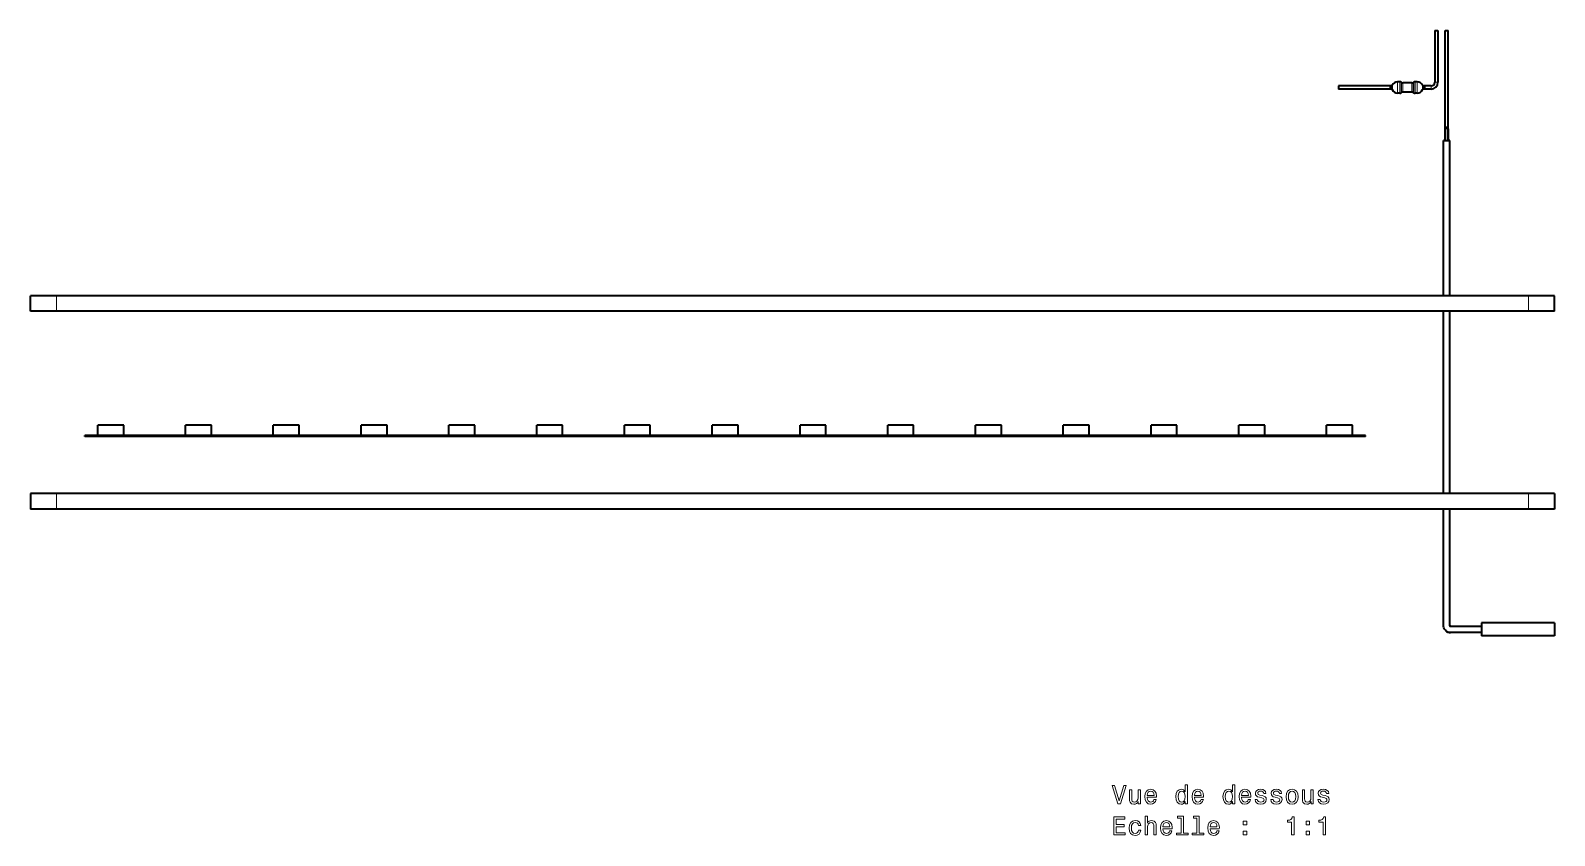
# Model space of a CAD drawing. Extents: x 241 to 1434, y 190 to 710.
# Drawn here: x 447.3 to 741.7, y 541.8 to 697.2 of the extents above; entities that cross this region are included whole.
import ezdxf

# ---------------------------------------------------------------- set-up
doc = ezdxf.new("R2010")
doc.units = 0

msp = doc.modelspace()

# ---------------------------------------------------------------- linework, layer by layer
at = {"color": 7, "lineweight": 35, "ltscale": 0.0075}
for p, q in [((718.57, 697.2), (718.87, 697.2)), ((718.57, 697.2), (718.87, 697.2)), ((699.97, 686.5), (699.97, 686.2)), ((699.97, 686.5), (699.97, 686.2)), ((699.97, 686.2), (699.97, 685.9)), ((699.97, 686.2), (699.97, 685.9)), ((709.97, 686.5), (709.97, 686.2)), ((709.97, 686.2), (709.97, 685.9)), ((716.57, 686.5), (716.57, 686.2)), ((716.57, 686.2), (716.57, 685.9))]:
    msp.add_line(p, q, dxfattribs=at)
at = {"color": 7, "lineweight": 35, "ltscale": 0.25}
for p, q in [((718.57, 697.2), (718.57, 687.2)), ((718.57, 697.2), (718.57, 687.2)), ((719.17, 697.2), (719.17, 687.2)), ((719.17, 697.2), (719.17, 687.2))]:
    msp.add_line(p, q, dxfattribs=at)
at = {"color": 7, "lineweight": 35, "ltscale": 0.007501}
msp.add_line((718.87, 697.2), (719.17, 697.2), dxfattribs=at)
msp.add_line((718.87, 697.2), (719.17, 697.2), dxfattribs=at)
at = {"color": 7, "lineweight": 35, "ltscale": 0.015001}
msp.add_line((720.57, 697.2), (721.17, 697.2), dxfattribs=at)
at = {"color": 7, "lineweight": 35}
for p, q in [((720.57, 675.99), (720.57, 697.2)), ((720.27, 645.98), (720.27, 675.98)), ((721.47, 645.98), (721.47, 675.98)), ((721.47, 645.98), (721.47, 675.98)), ((736.68, 645.98), (452.32, 645.98)), ((736.68, 645.98), (452.32, 645.98)), ((736.68, 642.98), (452.32, 642.98)), ((736.68, 642.98), (452.32, 642.98)), ((720.27, 607.8), (720.27, 642.98)), ((721.47, 607.8), (721.47, 642.98)), ((721.47, 607.8), (721.47, 642.98)), ((721.47, 607.8), (721.47, 642.98)), ((705.17, 619.01), (457.82, 619.01)), ((705.17, 618.81), (457.82, 618.81)), ((736.68, 607.8), (452.32, 607.8)), ((736.68, 607.8), (452.32, 607.8)), ((736.68, 604.8), (452.32, 604.8)), ((736.68, 604.8), (452.32, 604.8)), ((720.27, 582.3), (720.27, 604.8)), ((721.47, 582.3), (721.47, 604.8)), ((721.47, 582.3), (721.47, 604.8)), ((721.47, 582.3), (721.47, 604.8))]:
    msp.add_line(p, q, dxfattribs=at)
at = {"color": 7, "lineweight": 35, "ltscale": 0.475046}
msp.add_line((721.17, 678.2), (721.17, 697.2), dxfattribs=at)
at = {"color": 7, "lineweight": 35, "ltscale": 0.255}
for p, q in [((710.17, 686.5), (699.97, 686.5)), ((710.17, 686.5), (699.97, 686.5)), ((710.17, 685.9), (699.97, 685.9)), ((710.17, 685.9), (699.97, 685.9))]:
    msp.add_line(p, q, dxfattribs=at)
at = {"color": 7, "lineweight": 35, "ltscale": 0.005}
for p, q in [((710.17, 686.5), (709.97, 686.5)), ((710.17, 685.9), (709.97, 685.9)), ((716.57, 686.5), (716.37, 686.5)), ((716.57, 685.9), (716.37, 685.9)), ((457.82, 618.81), (457.82, 619.01)), ((705.17, 618.81), (705.17, 619.01))]:
    msp.add_line(p, q, dxfattribs=at)
at = {"color": 7, "lineweight": 13, "ltscale": 0.0075}
for p, q in [((710.17, 686.5), (710.17, 686.2)), ((710.17, 686.5), (710.17, 686.2)), ((710.17, 686.5), (710.17, 686.2)), ((716.37, 686.5), (716.37, 686.2)), ((716.37, 686.5), (716.37, 686.2)), ((716.37, 686.5), (716.37, 686.2)), ((716.37, 685.9), (716.37, 686.2)), ((716.37, 685.9), (716.37, 686.2)), ((716.37, 685.9), (716.37, 686.2)), ((717.87, 686.5), (717.87, 686.2)), ((717.87, 686.5), (717.87, 686.2)), ((717.87, 686.2), (717.87, 685.9)), ((717.87, 686.2), (717.87, 685.9)), ((718.57, 687.2), (718.87, 687.2)), ((718.57, 687.2), (718.87, 687.2))]:
    msp.add_line(p, q, dxfattribs=at)
at = {"color": 7, "lineweight": 13, "ltscale": 0.006581}
msp.add_line((710.17, 685.93), (710.17, 686.2), dxfattribs=at)
msp.add_line((710.17, 685.93), (710.17, 686.2), dxfattribs=at)
msp.add_line((710.17, 685.93), (710.17, 686.2), dxfattribs=at)
at = {"color": 7, "lineweight": 13, "ltscale": 0.000918579}
msp.add_line((710.17, 685.9), (710.17, 685.93), dxfattribs=at)
msp.add_line((710.17, 685.9), (710.17, 685.93), dxfattribs=at)
msp.add_line((710.17, 685.9), (710.17, 685.93), dxfattribs=at)
at = {"color": 7, "lineweight": 13, "ltscale": 0.010577}
msp.add_line((710.36, 686.62), (710.36, 686.2), dxfattribs=at)
msp.add_line((710.36, 686.62), (710.36, 686.2), dxfattribs=at)
msp.add_line((710.36, 686.62), (710.36, 686.2), dxfattribs=at)
at = {"color": 7, "lineweight": 13, "ltscale": 0.009282}
msp.add_line((710.36, 685.83), (710.36, 686.2), dxfattribs=at)
msp.add_line((710.36, 685.83), (710.36, 686.2), dxfattribs=at)
msp.add_line((710.36, 685.83), (710.36, 686.2), dxfattribs=at)
at = {"color": 7, "lineweight": 13, "ltscale": 0.051633}
for p, q in [((711.37, 687.3), (711.37, 685.23)), ((711.37, 687.3), (711.37, 685.23)), ((711.37, 687.3), (711.37, 685.23)), ((711.79, 685.23), (711.79, 687.3)), ((711.79, 685.23), (711.79, 687.3)), ((711.79, 685.23), (711.79, 687.3)), ((714.75, 685.23), (714.75, 687.3)), ((714.75, 685.23), (714.75, 687.3)), ((714.75, 685.23), (714.75, 687.3)), ((715.17, 687.3), (715.17, 685.23)), ((715.17, 687.3), (715.17, 685.23)), ((715.17, 687.3), (715.17, 685.23))]:
    msp.add_line(p, q, dxfattribs=at)
at = {"color": 7, "lineweight": 35, "ltscale": 0.010492}
for p, q in [((711.79, 687.3), (711.37, 687.3)), ((711.79, 687.3), (711.37, 687.3)), ((711.79, 687.3), (711.37, 687.3)), ((711.79, 685.1), (711.37, 685.1)), ((711.79, 685.1), (711.37, 685.1)), ((711.79, 685.1), (711.37, 685.1))]:
    msp.add_line(p, q, dxfattribs=at)
at = {"color": 7, "lineweight": 13, "ltscale": 0.048489}
for p, q in [((712.04, 685.29), (712.04, 687.23)), ((712.04, 685.29), (712.04, 687.23)), ((712.04, 685.29), (712.04, 687.23)), ((714.5, 685.29), (714.5, 687.23)), ((714.5, 685.29), (714.5, 687.23)), ((714.5, 685.29), (714.5, 687.23))]:
    msp.add_line(p, q, dxfattribs=at)
at = {"color": 7, "lineweight": 35, "ltscale": 0.003301}
for p, q in [((712.16, 687.16), (712.04, 687.23)), ((712.16, 687.16), (712.04, 687.23)), ((712.16, 687.16), (712.04, 687.23)), ((712.16, 685.23), (712.04, 685.16)), ((712.16, 685.23), (712.04, 685.16)), ((712.16, 685.23), (712.04, 685.16))]:
    msp.add_line(p, q, dxfattribs=at)
at = {"color": 7, "lineweight": 13, "ltscale": 0.04539}
for p, q in [((712.16, 687.16), (712.16, 685.35)), ((712.16, 687.16), (712.16, 685.35)), ((712.16, 687.16), (712.16, 685.35)), ((714.39, 687.16), (714.39, 685.35)), ((714.39, 687.16), (714.39, 685.35)), ((714.39, 687.16), (714.39, 685.35))]:
    msp.add_line(p, q, dxfattribs=at)
at = {"color": 7, "lineweight": 13, "ltscale": 0.042245}
for p, q in [((712.41, 687.1), (712.41, 685.41)), ((712.41, 687.1), (712.41, 685.41)), ((712.41, 687.1), (712.41, 685.41)), ((714.14, 687.1), (714.14, 685.41)), ((714.14, 687.1), (714.14, 685.41)), ((714.14, 687.1), (714.14, 685.41))]:
    msp.add_line(p, q, dxfattribs=at)
at = {"color": 7, "lineweight": 35, "ltscale": 0.043301}
for p, q in [((714.14, 687.1), (712.41, 687.1)), ((714.14, 687.1), (712.41, 687.1)), ((714.14, 687.1), (712.41, 687.1)), ((714.14, 685.3), (712.41, 685.3)), ((714.14, 685.3), (712.41, 685.3)), ((714.14, 685.3), (712.41, 685.3))]:
    msp.add_line(p, q, dxfattribs=at)
at = {"color": 7, "lineweight": 35, "ltscale": 0.003302}
for p, q in [((714.39, 687.16), (714.5, 687.23)), ((714.39, 687.16), (714.5, 687.23)), ((714.39, 687.16), (714.5, 687.23)), ((714.39, 685.23), (714.5, 685.16)), ((714.39, 685.23), (714.5, 685.16)), ((714.39, 685.23), (714.5, 685.16))]:
    msp.add_line(p, q, dxfattribs=at)
at = {"color": 7, "lineweight": 35, "ltscale": 0.01049}
for p, q in [((715.17, 687.3), (714.75, 687.3)), ((715.17, 687.3), (714.75, 687.3)), ((715.17, 687.3), (714.75, 687.3)), ((715.17, 685.1), (714.75, 685.1)), ((715.17, 685.1), (714.75, 685.1)), ((715.17, 685.1), (714.75, 685.1))]:
    msp.add_line(p, q, dxfattribs=at)
at = {"color": 7, "lineweight": 13, "ltscale": 0.019859}
msp.add_line((716.19, 686.62), (716.19, 685.83), dxfattribs=at)
msp.add_line((716.19, 686.62), (716.19, 685.83), dxfattribs=at)
msp.add_line((716.19, 686.62), (716.19, 685.83), dxfattribs=at)
at = {"color": 7, "lineweight": 35, "ltscale": 0.0375}
for p, q in [((717.87, 686.5), (716.37, 686.5)), ((717.87, 686.5), (716.37, 686.5)), ((717.87, 685.9), (716.37, 685.9)), ((717.87, 685.9), (716.37, 685.9))]:
    msp.add_line(p, q, dxfattribs=at)
at = {"color": 7, "lineweight": 13, "ltscale": 0.007501}
msp.add_line((718.87, 687.2), (719.17, 687.2), dxfattribs=at)
msp.add_line((718.87, 687.2), (719.17, 687.2), dxfattribs=at)
at = {"color": 7, "lineweight": 13, "ltscale": 0.001295}
for p, q in [((710.36, 685.77), (710.36, 685.83)), ((710.36, 685.77), (710.36, 685.83)), ((710.36, 685.77), (710.36, 685.83)), ((716.19, 685.77), (716.19, 685.83)), ((716.19, 685.77), (716.19, 685.83)), ((716.19, 685.77), (716.19, 685.83))]:
    msp.add_line(p, q, dxfattribs=at)
at = {"color": 7, "lineweight": 13, "ltscale": 0.003366}
for p, q in [((711.37, 685.23), (711.37, 685.1)), ((711.37, 685.23), (711.37, 685.1)), ((711.37, 685.23), (711.37, 685.1)), ((711.79, 685.23), (711.79, 685.1)), ((711.79, 685.23), (711.79, 685.1)), ((711.79, 685.23), (711.79, 685.1)), ((714.75, 685.23), (714.75, 685.1)), ((714.75, 685.23), (714.75, 685.1)), ((714.75, 685.23), (714.75, 685.1)), ((715.17, 685.23), (715.17, 685.1)), ((715.17, 685.23), (715.17, 685.1)), ((715.17, 685.23), (715.17, 685.1))]:
    msp.add_line(p, q, dxfattribs=at)
at = {"color": 7, "lineweight": 13, "ltscale": 0.003162}
for p, q in [((712.04, 685.29), (712.04, 685.16)), ((712.04, 685.29), (712.04, 685.16)), ((712.04, 685.29), (712.04, 685.16)), ((714.5, 685.29), (714.5, 685.16)), ((714.5, 685.29), (714.5, 685.16)), ((714.5, 685.29), (714.5, 685.16))]:
    msp.add_line(p, q, dxfattribs=at)
at = {"color": 7, "lineweight": 13, "ltscale": 0.002959}
for p, q in [((712.16, 685.35), (712.16, 685.23)), ((712.16, 685.35), (712.16, 685.23)), ((712.16, 685.35), (712.16, 685.23)), ((714.39, 685.35), (714.39, 685.23)), ((714.39, 685.35), (714.39, 685.23)), ((714.39, 685.35), (714.39, 685.23))]:
    msp.add_line(p, q, dxfattribs=at)
at = {"color": 7, "lineweight": 13, "ltscale": 0.002756}
for p, q in [((712.41, 685.41), (712.41, 685.3)), ((712.41, 685.41), (712.41, 685.3)), ((712.41, 685.41), (712.41, 685.3)), ((714.14, 685.41), (714.14, 685.3)), ((714.14, 685.41), (714.14, 685.3)), ((714.14, 685.41), (714.14, 685.3))]:
    msp.add_line(p, q, dxfattribs=at)
at = {"color": 7, "lineweight": 35, "ltscale": 0.055}
for p, q in [((720.57, 678.18), (720.57, 675.98)), ((721.17, 675.98), (721.17, 678.18)), ((721.17, 678.18), (721.17, 675.98))]:
    msp.add_line(p, q, dxfattribs=at)
at = {"color": 7, "lineweight": 35, "ltscale": 0.00045797}
msp.add_line((721.17, 678.18), (721.17, 678.2), dxfattribs=at)
at = {"color": 7, "lineweight": 35, "ltscale": 0.05}
for p, q in [((721.47, 645.98), (721.47, 647.98)), ((460.32, 619.01), (460.32, 621.01)), ((465.32, 619.01), (465.32, 621.01)), ((477.27, 619.01), (477.27, 621.01)), ((482.27, 619.01), (482.27, 621.01)), ((494.22, 619.01), (494.22, 621.01)), ((499.22, 619.01), (499.22, 621.01)), ((511.18, 619.01), (511.18, 621.01)), ((516.18, 619.01), (516.18, 621.01)), ((528.13, 619.01), (528.13, 621.01)), ((533.13, 619.01), (533.13, 621.01)), ((545.09, 619.01), (545.09, 621.01)), ((550.09, 619.01), (550.09, 621.01)), ((562.04, 619.01), (562.04, 621.01)), ((567.04, 619.01), (567.04, 621.01)), ((578.99, 619.01), (578.99, 621.01)), ((583.99, 619.01), (583.99, 621.01)), ((595.95, 619.01), (595.95, 621.01)), ((600.95, 619.01), (600.95, 621.01)), ((612.9, 619.01), (612.9, 621.01)), ((617.9, 619.01), (617.9, 621.01)), ((629.86, 619.01), (629.86, 621.01)), ((634.86, 619.01), (634.86, 621.01)), ((646.81, 619.01), (646.81, 621.01)), ((651.81, 619.01), (651.81, 621.01)), ((663.76, 619.01), (663.76, 621.01)), ((668.76, 619.01), (668.76, 621.01)), ((680.72, 619.01), (680.72, 621.01)), ((685.72, 619.01), (685.72, 621.01)), ((697.67, 619.01), (697.67, 621.01)), ((702.67, 619.01), (702.67, 621.01))]:
    msp.add_line(p, q, dxfattribs=at)
at = {"color": 7, "lineweight": 35, "ltscale": 0.125}
for p, q in [((452.32, 645.98), (447.32, 645.98)), ((452.32, 645.98), (447.32, 645.98)), ((741.68, 645.98), (736.68, 645.98)), ((741.68, 645.98), (736.68, 645.98)), ((452.32, 642.98), (447.32, 642.98)), ((452.32, 642.98), (447.32, 642.98)), ((741.68, 642.98), (736.68, 642.98)), ((741.68, 642.98), (736.68, 642.98)), ((465.32, 621.01), (460.32, 621.01)), ((482.27, 621.01), (477.27, 621.01)), ((499.22, 621.01), (494.22, 621.01)), ((516.18, 621.01), (511.18, 621.01)), ((533.13, 621.01), (528.13, 621.01)), ((550.09, 621.01), (545.09, 621.01)), ((567.04, 621.01), (562.04, 621.01)), ((583.99, 621.01), (578.99, 621.01)), ((600.95, 621.01), (595.95, 621.01)), ((617.9, 621.01), (612.9, 621.01)), ((634.86, 621.01), (629.86, 621.01)), ((651.81, 621.01), (646.81, 621.01)), ((668.76, 621.01), (663.76, 621.01)), ((685.72, 621.01), (680.72, 621.01)), ((702.67, 621.01), (697.67, 621.01)), ((452.32, 607.8), (447.32, 607.8)), ((452.32, 607.8), (447.32, 607.8)), ((741.68, 607.8), (736.68, 607.8)), ((741.68, 607.8), (736.68, 607.8)), ((452.32, 604.8), (447.32, 604.8)), ((452.32, 604.8), (447.32, 604.8)), ((741.68, 604.8), (736.68, 604.8)), ((741.68, 604.8), (736.68, 604.8))]:
    msp.add_line(p, q, dxfattribs=at)
at = {"color": 7, "lineweight": 35, "ltscale": 0.075}
for p, q in [((447.32, 642.98), (447.32, 645.98)), ((447.32, 642.98), (447.32, 645.98)), ((741.68, 642.98), (741.68, 645.98)), ((741.68, 642.98), (741.68, 645.98)), ((447.32, 607.8), (447.32, 604.8)), ((447.32, 607.8), (447.32, 604.8)), ((741.68, 607.8), (741.68, 604.8)), ((741.68, 607.8), (741.68, 604.8))]:
    msp.add_line(p, q, dxfattribs=at)
at = {"color": 7, "lineweight": 13, "ltscale": 0.075}
for p, q in [((452.32, 642.98), (452.32, 645.98)), ((452.32, 642.98), (452.32, 645.98)), ((736.68, 642.98), (736.68, 645.98)), ((736.68, 642.98), (736.68, 645.98)), ((452.32, 607.8), (452.32, 604.8)), ((452.32, 607.8), (452.32, 604.8)), ((736.68, 607.8), (736.68, 604.8)), ((736.68, 607.8), (736.68, 604.8))]:
    msp.add_line(p, q, dxfattribs=at)
at = {"color": 7, "lineweight": 35, "ltscale": 0.029385}
for p, q in [((593.2, 604.8), (592.02, 604.8)), ((593.2, 604.8), (592.02, 604.8)), ((600.64, 604.8), (599.46, 604.8)), ((600.64, 604.8), (599.46, 604.8)), ((604.74, 604.8), (603.57, 604.8)), ((604.74, 604.8), (603.57, 604.8))]:
    msp.add_line(p, q, dxfattribs=at)
at = {"color": 7, "lineweight": 35, "ltscale": 0.150009}
for p, q in [((727.61, 582.15), (721.61, 582.15)), ((727.61, 580.95), (721.61, 580.95)), ((727.61, 580.95), (721.61, 580.95))]:
    msp.add_line(p, q, dxfattribs=at)
at = {"color": 7, "lineweight": 35, "ltscale": 0.149707}
msp.add_line((727.61, 580.95), (721.62, 580.95), dxfattribs=at)
at = {"color": 7, "lineweight": 35, "ltscale": 0.351875}
for p, q in [((741.68, 582.8), (727.61, 582.8)), ((741.68, 580.3), (727.61, 580.3))]:
    msp.add_line(p, q, dxfattribs=at)
at = {"color": 7, "lineweight": 35, "ltscale": 0.0625}
for p, q in [((727.61, 582.8), (727.61, 580.3)), ((741.68, 582.8), (741.68, 580.3))]:
    msp.add_line(p, q, dxfattribs=at)
at = {"color": 7, "lineweight": 35}
for points in [[(721.61, 580.95), (721.32, 580.97), (721.05, 581.06), (720.82, 581.19), (720.6, 581.39), (720.43, 581.64), (720.33, 581.86), (720.27, 582.16), (720.27, 582.3)], [(721.61, 582.15), (721.55, 582.15), (721.55, 582.15), (721.54, 582.15), (721.54, 582.15), (721.54, 582.15), (721.51, 582.18), (721.47, 582.26), (721.47, 582.3)]]:
    msp.add_lwpolyline(points, dxfattribs=at)
at = {"color": 7, "lineweight": 13}
for points in [[(658.48, 551.42), (657.61, 548.44), (656.7, 551.42), (656.22, 551.42), (657.35, 547.91), (657.86, 547.91), (658.96, 551.42)], [(661.69, 550.62), (661.24, 550.62), (661.24, 549.06), (661.19, 548.69), (661.04, 548.43), (660.82, 548.27), (660.52, 548.22), (660.28, 548.26), (660.13, 548.38), (660.05, 548.59), (660.03, 548.88), (660.03, 550.62), (659.58, 550.62), (659.58, 548.84), (659.6, 548.48), (659.69, 548.18), (659.99, 547.91), (660.45, 547.82), (660.71, 547.85), (660.92, 547.94), (661.11, 548.1), (661.26, 548.33), (661.26, 547.91), (661.69, 547.91)], [(663.02, 549.14), (664.8, 549.14), (664.8, 549.34), (664.72, 549.92), (664.5, 550.36), (664.15, 550.62), (663.68, 550.72), (663.22, 550.62), (662.87, 550.33), (662.64, 549.87), (662.56, 549.27), (662.63, 548.65), (662.86, 548.19), (663.21, 547.91), (663.66, 547.82), (664.06, 547.88), (664.38, 548.05), (664.62, 548.33), (664.75, 548.69), (664.31, 548.69), (664.22, 548.49), (664.09, 548.34), (663.72, 548.21), (663.43, 548.27), (663.21, 548.45), (663.07, 548.73), (663.02, 549.12)], [(670.37, 548.33), (670.37, 547.91), (670.81, 547.91), (670.81, 551.53), (670.37, 551.53), (670.37, 550.21), (670.04, 550.59), (669.83, 550.68), (669.59, 550.72), (669.16, 550.62), (668.83, 550.33), (668.61, 549.88), (668.54, 549.27), (668.61, 548.66), (668.83, 548.2), (669.16, 547.91), (669.59, 547.82), (669.83, 547.85), (670.04, 547.94)], [(672.13, 549.14), (673.91, 549.14), (673.91, 549.34), (673.83, 549.92), (673.61, 550.36), (673.25, 550.62), (672.79, 550.72), (672.33, 550.62), (671.97, 550.33), (671.75, 549.87), (671.67, 549.27), (671.74, 548.65), (671.97, 548.19), (672.32, 547.91), (672.77, 547.82), (673.16, 547.88), (673.49, 548.05), (673.72, 548.33), (673.86, 548.69), (673.42, 548.69), (673.33, 548.49), (673.2, 548.34), (672.83, 548.21), (672.54, 548.27), (672.32, 548.45), (672.18, 548.73), (672.13, 549.12)], [(679.48, 548.33), (679.48, 547.91), (679.92, 547.91), (679.92, 551.53), (679.48, 551.53), (679.48, 550.21), (679.14, 550.59), (678.94, 550.68), (678.7, 550.72), (678.27, 550.62), (677.94, 550.33), (677.72, 549.88), (677.65, 549.27), (677.72, 548.66), (677.94, 548.2), (678.27, 547.91), (678.7, 547.82), (678.94, 547.85), (679.15, 547.94)], [(681.24, 549.14), (683.01, 549.14), (683.02, 549.34), (682.94, 549.92), (682.72, 550.36), (682.36, 550.62), (681.89, 550.72), (681.43, 550.62), (681.08, 550.33), (680.85, 549.87), (680.77, 549.27), (680.85, 548.65), (681.08, 548.19), (681.42, 547.91), (681.88, 547.82), (682.27, 547.88), (682.59, 548.05), (682.83, 548.33), (682.97, 548.69), (682.53, 548.69), (682.44, 548.49), (682.31, 548.34), (681.93, 548.21), (681.65, 548.27), (681.43, 548.45), (681.29, 548.73), (681.24, 549.12)], [(685.21, 549.49), (684.78, 549.59), (684.47, 549.71), (684.36, 549.94), (684.39, 550.11), (684.5, 550.23), (684.67, 550.31), (684.91, 550.34), (685.15, 550.31), (685.34, 550.22), (685.46, 550.08), (685.51, 549.9), (685.94, 549.9), (685.94, 549.91), (685.87, 550.24), (685.66, 550.49), (685.34, 550.66), (684.91, 550.72), (684.49, 550.66), (684.17, 550.49), (683.98, 550.24), (683.92, 549.93), (683.96, 549.63), (684.1, 549.42), (684.33, 549.26), (684.67, 549.16), (685.17, 549.04), (685.47, 548.91), (685.55, 548.81), (685.58, 548.66), (685.53, 548.47), (685.41, 548.33), (685.22, 548.24), (684.95, 548.21), (684.68, 548.24), (684.48, 548.35), (684.34, 548.52), (684.28, 548.75), (683.86, 548.75), (683.93, 548.35), (684.13, 548.06), (684.46, 547.88), (684.91, 547.82), (685.39, 547.88), (685.74, 548.06), (685.95, 548.34), (686.02, 548.71), (685.97, 549.03), (685.81, 549.24), (685.55, 549.38)], [(688.25, 549.49), (687.82, 549.59), (687.5, 549.71), (687.4, 549.94), (687.43, 550.11), (687.53, 550.23), (687.7, 550.31), (687.95, 550.34), (688.19, 550.31), (688.37, 550.22), (688.5, 550.08), (688.55, 549.9), (688.98, 549.9), (688.98, 549.91), (688.9, 550.24), (688.7, 550.49), (688.37, 550.66), (687.95, 550.72), (687.52, 550.66), (687.21, 550.49), (687.01, 550.24), (686.95, 549.93), (687, 549.63), (687.14, 549.42), (687.37, 549.26), (687.71, 549.16), (688.2, 549.04), (688.51, 548.91), (688.59, 548.81), (688.62, 548.66), (688.57, 548.47), (688.45, 548.33), (688.25, 548.24), (687.99, 548.21), (687.71, 548.24), (687.51, 548.35), (687.38, 548.52), (687.32, 548.75), (686.89, 548.75), (686.96, 548.35), (687.17, 548.06), (687.5, 547.88), (687.95, 547.82), (688.42, 547.88), (688.77, 548.06), (688.98, 548.34), (689.06, 548.71), (689, 549.03), (688.85, 549.24), (688.59, 549.38)], [(689.83, 549.26), (689.91, 548.65), (690.14, 548.19), (690.51, 547.91), (691, 547.82), (691.49, 547.91), (691.86, 548.19), (692.09, 548.64), (692.18, 549.26), (692.09, 549.88), (691.86, 550.34), (691.49, 550.62), (691, 550.72), (690.51, 550.62), (690.14, 550.33), (689.91, 549.88)], [(695.08, 550.62), (694.64, 550.62), (694.64, 549.06), (694.59, 548.69), (694.44, 548.43), (694.21, 548.27), (693.92, 548.22), (693.68, 548.26), (693.53, 548.38), (693.44, 548.59), (693.42, 548.88), (693.42, 550.62), (692.98, 550.62), (692.98, 548.84), (692.99, 548.48), (693.09, 548.18), (693.38, 547.91), (693.85, 547.82), (694.1, 547.85), (694.32, 547.94), (694.51, 548.1), (694.66, 548.33), (694.66, 547.91), (695.08, 547.91)], [(697.36, 549.49), (696.93, 549.59), (696.61, 549.71), (696.5, 549.94), (696.53, 550.11), (696.64, 550.23), (696.81, 550.31), (697.06, 550.34), (697.3, 550.31), (697.48, 550.22), (697.6, 550.08), (697.65, 549.9), (698.09, 549.9), (698.09, 549.91), (698.01, 550.24), (697.8, 550.49), (697.48, 550.66), (697.06, 550.72), (696.63, 550.66), (696.32, 550.49), (696.12, 550.24), (696.06, 549.93), (696.11, 549.63), (696.25, 549.42), (696.48, 549.26), (696.82, 549.16), (697.31, 549.04), (697.61, 548.91), (697.69, 548.81), (697.72, 548.66), (697.68, 548.47), (697.56, 548.33), (697.36, 548.24), (697.1, 548.21), (696.82, 548.24), (696.62, 548.35), (696.48, 548.52), (696.43, 548.75), (696, 548.75), (696.07, 548.35), (696.28, 548.06), (696.6, 547.88), (697.06, 547.82), (697.53, 547.88), (697.88, 548.06), (698.09, 548.34), (698.17, 548.71), (698.11, 549.03), (697.96, 549.24), (697.7, 549.38)], [(663.02, 549.51), (663.08, 549.86), (663.21, 550.12), (663.42, 550.27), (663.69, 550.33), (663.96, 550.27), (664.17, 550.12), (664.29, 549.86), (664.34, 549.51)], [(669.67, 550.32), (669.96, 550.25), (670.18, 550.05), (670.31, 549.72), (670.36, 549.27), (670.31, 548.81), (670.18, 548.48), (669.96, 548.28), (669.67, 548.21), (669.39, 548.28), (669.18, 548.48), (669.04, 548.81), (668.99, 549.27), (669.04, 549.72), (669.18, 550.05), (669.39, 550.25)], [(672.13, 549.51), (672.19, 549.86), (672.32, 550.12), (672.53, 550.27), (672.8, 550.33), (673.07, 550.27), (673.27, 550.12), (673.4, 549.86), (673.45, 549.51)], [(678.78, 550.32), (679.07, 550.25), (679.29, 550.05), (679.42, 549.72), (679.47, 549.27), (679.42, 548.81), (679.29, 548.48), (679.07, 548.28), (678.78, 548.21), (678.5, 548.28), (678.29, 548.48), (678.15, 548.81), (678.1, 549.27), (678.15, 549.72), (678.29, 550.05), (678.5, 550.25)], [(681.24, 549.51), (681.29, 549.86), (681.43, 550.12), (681.64, 550.27), (681.91, 550.33), (682.18, 550.27), (682.38, 550.12), (682.51, 549.86), (682.55, 549.51)], [(690.28, 549.27), (690.33, 549.72), (690.47, 550.05), (690.69, 550.25), (691, 550.32), (691.3, 550.25), (691.53, 550.06), (691.67, 549.72), (691.72, 549.27), (691.67, 548.81), (691.53, 548.48), (691.3, 548.28), (691, 548.21), (690.69, 548.28), (690.47, 548.48), (690.33, 548.81)], [(656.55, 541.87), (658.77, 541.87), (658.77, 542.29), (657.01, 542.29), (657.01, 543.47), (658.57, 543.47), (658.57, 543.89), (657.01, 543.89), (657.01, 544.94), (658.72, 544.94), (658.72, 545.37), (656.55, 545.37)], [(661.32, 543.68), (661.76, 543.68), (661.67, 544.08), (661.45, 544.4), (661.12, 544.59), (660.68, 544.67), (660.19, 544.57), (659.82, 544.29), (659.59, 543.83), (659.51, 543.21), (659.59, 542.6), (659.81, 542.15), (660.17, 541.87), (660.66, 541.77), (661.1, 541.85), (661.43, 542.06), (661.67, 542.39), (661.77, 542.83), (661.34, 542.83), (661.27, 542.55), (661.13, 542.34), (660.92, 542.21), (660.68, 542.17), (660.37, 542.23), (660.15, 542.44), (660.01, 542.76), (659.97, 543.23), (660.01, 543.68), (660.15, 544.01), (660.38, 544.21), (660.68, 544.28), (660.94, 544.24), (661.14, 544.12), (661.27, 543.93)], [(662.63, 541.87), (663.08, 541.87), (663.08, 543.43), (663.12, 543.79), (663.27, 544.05), (663.5, 544.21), (663.8, 544.27), (664.04, 544.22), (664.19, 544.08), (664.27, 543.86), (664.29, 543.55), (664.29, 541.87), (664.74, 541.87), (664.74, 543.65), (664.72, 544), (664.63, 544.3), (664.33, 544.57), (663.86, 544.67), (663.61, 544.63), (663.39, 544.54), (663.21, 544.39), (663.08, 544.18), (663.08, 545.49), (662.63, 545.49)], [(666.06, 543.09), (667.83, 543.09), (667.84, 543.3), (667.76, 543.88), (667.54, 544.31), (667.18, 544.57), (666.71, 544.67), (666.25, 544.57), (665.9, 544.29), (665.67, 543.83), (665.59, 543.22), (665.67, 542.6), (665.9, 542.15), (666.24, 541.87), (666.7, 541.77), (667.09, 541.84), (667.41, 542.01), (667.65, 542.28), (667.79, 542.64), (667.35, 542.64), (667.26, 542.44), (667.13, 542.29), (666.75, 542.17), (666.47, 542.22), (666.25, 542.4), (666.11, 542.69), (666.06, 543.08)], [(669.59, 545.11), (669.59, 542.24), (668.68, 542.24), (668.68, 541.87), (670.94, 541.87), (670.94, 542.24), (670.03, 542.24), (670.03, 545.49), (668.89, 545.49), (668.89, 545.11)], [(672.62, 545.11), (672.62, 542.24), (671.71, 542.24), (671.71, 541.87), (673.98, 541.87), (673.98, 542.24), (673.07, 542.24), (673.07, 545.49), (671.93, 545.49), (671.93, 545.11)], [(675.17, 543.09), (676.94, 543.09), (676.95, 543.3), (676.87, 543.88), (676.64, 544.31), (676.29, 544.57), (675.82, 544.67), (675.36, 544.57), (675.01, 544.29), (674.78, 543.83), (674.7, 543.22), (674.78, 542.6), (675, 542.15), (675.35, 541.87), (675.81, 541.77), (676.2, 541.84), (676.52, 542.01), (676.76, 542.28), (676.9, 542.64), (676.46, 542.64), (676.37, 542.44), (676.24, 542.29), (675.86, 542.17), (675.57, 542.22), (675.36, 542.4), (675.22, 542.69), (675.17, 543.08)], [(690.91, 541.87), (691.37, 541.87), (691.37, 545.39), (691.03, 545.39), (690.94, 545.08), (690.75, 544.88), (690.48, 544.76), (690.09, 544.71), (690.09, 544.36), (690.91, 544.36)], [(696.98, 541.87), (697.44, 541.87), (697.44, 545.39), (697.1, 545.39), (697.01, 545.08), (696.83, 544.88), (696.55, 544.76), (696.17, 544.71), (696.17, 544.36), (696.98, 544.36)], [(666.06, 543.46), (666.11, 543.81), (666.25, 544.07), (666.46, 544.23), (666.73, 544.28), (667, 544.23), (667.2, 544.07), (667.33, 543.81), (667.37, 543.46)], [(675.17, 543.46), (675.22, 543.81), (675.36, 544.07), (675.56, 544.23), (675.84, 544.28), (676.1, 544.23), (676.31, 544.07), (676.44, 543.81), (676.48, 543.46)], [(681.55, 543.82), (682.24, 543.82), (682.24, 544.57), (681.55, 544.57)], [(681.55, 541.87), (682.24, 541.87), (682.24, 542.62), (681.55, 542.62)], [(693.69, 543.82), (694.39, 543.82), (694.39, 544.57), (693.69, 544.57)], [(693.69, 541.87), (694.39, 541.87), (694.39, 542.62), (693.69, 542.62)]]:
    msp.add_lwpolyline(points, close=True, dxfattribs=at)
at = {"color": 7, "lineweight": 35}
for centre, radius, start, end in [((710.17, 686.7), 0.2, 270.0147, 337.3655), ((710.17, 686.7), 0.2, 270.0147, 337.3655), ((710.17, 686.7), 0.2, 270.0147, 337.3655), ((710.17, 685.7), 0.2, 22.6345, 89.9853), ((710.17, 685.7), 0.2, 22.6345, 89.9853), ((710.17, 685.7), 0.2, 22.6345, 89.9853), ((711.37, 686.2), 1.1, 90, 157.3801), ((711.37, 686.2), 1.1, 90, 157.3801), ((711.37, 686.2), 1.1, 90, 157.3801), ((711.79, 686.8), 0.5, 60.0013, 89.9987), ((711.79, 686.8), 0.5, 60.0013, 89.9987), ((711.79, 686.8), 0.5, 60.0013, 89.9987), ((712.41, 687.6), 0.5, 240.0013, 269.9987), ((712.41, 687.6), 0.5, 240.0013, 269.9987), ((712.41, 687.6), 0.5, 240.0013, 269.9987), ((714.14, 687.6), 0.5, 270.0013, 299.9987), ((714.14, 687.6), 0.5, 270.0013, 299.9987), ((714.14, 687.6), 0.5, 270.0013, 299.9987), ((714.75, 686.8), 0.5, 90.0013, 119.9987), ((714.75, 686.8), 0.5, 90.0013, 119.9987), ((714.75, 686.8), 0.5, 90.0013, 119.9987), ((715.17, 686.2), 1.1, 22.6199, 90), ((715.17, 686.2), 1.1, 22.6199, 90), ((715.17, 686.2), 1.1, 22.6199, 90), ((716.37, 686.7), 0.2, 202.6345, 269.9853), ((716.37, 686.7), 0.2, 202.6345, 269.9853), ((716.37, 686.7), 0.2, 202.6345, 269.9853), ((716.37, 685.7), 0.2, 90.0147, 157.3655), ((716.37, 685.7), 0.2, 90.0147, 157.3655), ((716.37, 685.7), 0.2, 90.0147, 157.3655), ((717.87, 687.2), 0.7, 270, 360), ((717.87, 687.2), 1.3, 270, 360), ((717.87, 687.2), 0.7, 270, 360), ((717.87, 687.2), 1.3, 270, 360), ((711.37, 686.2), 1.1, 202.6199, 270), ((711.37, 686.2), 1.1, 202.6199, 270), ((711.37, 686.2), 1.1, 202.6199, 270), ((711.79, 685.6), 0.5, 270.0013, 299.9987), ((711.79, 685.6), 0.5, 270.0013, 299.9987), ((711.79, 685.6), 0.5, 270.0013, 299.9987), ((712.41, 684.8), 0.5, 90.0013, 119.9987), ((712.41, 684.8), 0.5, 90.0013, 119.9987), ((712.41, 684.8), 0.5, 90.0013, 119.9987), ((714.14, 684.8), 0.5, 60.0013, 89.9987), ((714.14, 684.8), 0.5, 60.0013, 89.9987), ((714.14, 684.8), 0.5, 60.0013, 89.9987), ((714.75, 685.6), 0.5, 240.0013, 269.9987), ((714.75, 685.6), 0.5, 240.0013, 269.9987), ((714.75, 685.6), 0.5, 240.0013, 269.9987), ((715.17, 686.2), 1.1, 270, 337.3801), ((715.17, 686.2), 1.1, 270, 337.3801), ((715.17, 686.2), 1.1, 270, 337.3801), ((720.87, 678.18), 0.3, 89.9853, 179.9854), ((720.87, 678.18), 0.3, 359.9853, 89.5481), ((721.56, 582.22), 1.27, 222.1827, 272.0794), ((721.62, 582.3), 0.15, 180, 270)]:
    msp.add_arc(centre, radius, start, end, dxfattribs=at)
at = {"color": 7, "lineweight": 13}
msp.add_ellipse((720.87, 678.18), major_axis=(-0.3, 0), ratio=0.001393, start_param=0.000075, end_param=3.141667, dxfattribs=at)
at = {"color": 7, "lineweight": 35}
for major_axis, start_param, end_param in [((0.6, 0), 2.094395, 3.141668), ((-0.6, 0), 0.000075, 3.141668), ((-0.6, 0), 5.235987, 6.28326), ((-0.3, 0), 0.000075, 0.181603), ((-0.3, 0), 0.181603, 3.141667), ((0.6, 0), 0.000075, 1.047199), ((-0.6, 0), 3.141668, 4.188792)]:
    msp.add_ellipse((720.87, 675.98), major_axis=major_axis, ratio=0.001393, start_param=start_param, end_param=end_param, dxfattribs=at)

doc.saveas('drawing.dxf')
